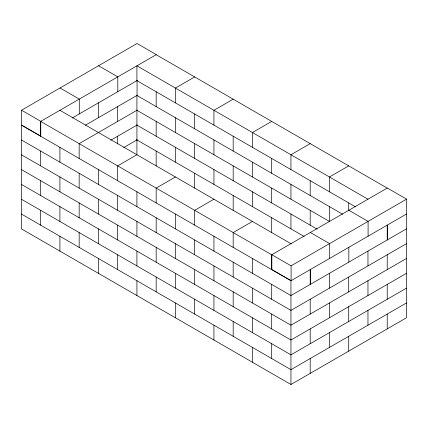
<?xml version="1.0" encoding="UTF-8"?>
<svg xmlns="http://www.w3.org/2000/svg" width="428" height="428" viewBox="0 0 428 428"><rect width="100%" height="100%" fill="white"/><g stroke="black" fill="none" stroke-linecap="round" stroke-linejoin="round"><path stroke-width="0.64" d="M21.534 110.215L40.783 121.327L40.783 136.152L21.534 125.035L21.534 110.215L137.051 43.517L156.306 54.634L40.655 121.408L40.655 136.227M72.107 118.064L137.34 80.405M85.327 125.254L137.206 95.305M137.206 110.124L79.159 143.637L79.159 158.456M194.681 76.944L175.427 88.056L175.427 102.881M110.772 140.207L137.206 124.944M123.703 147.564L137.206 139.769M233.185 99.173L213.936 110.29L213.936 125.11M175.427 176.983L156.172 188.101L156.172 202.92M271.694 121.408L252.44 132.519L252.44 147.344M213.936 199.218L194.681 210.33L194.681 225.155M310.198 143.637L290.949 154.754L290.949 169.574M252.44 221.447L233.185 232.565L233.185 247.384M348.708 165.866L329.453 176.983L329.453 191.808M40.655 121.408L271.694 254.794L387.345 188.026L406.6 199.138L406.6 213.963L290.949 280.731L21.4 125.11L21.4 228.862L290.949 384.483L406.466 317.785L406.466 214.037M291.077 265.836L291.077 280.656L271.828 269.538L271.828 254.719L291.077 265.836L406.6 199.138M406.466 228.857L290.949 295.555L21.4 139.935M406.466 243.682L290.949 310.375L21.4 154.754M406.466 258.501L290.949 325.194L21.4 169.574M406.466 273.321L290.949 340.019L21.4 184.398M406.466 288.146L290.949 354.839L21.4 199.218M406.466 302.965L290.949 369.658L21.4 214.037M156.172 54.709L387.217 188.101M367.962 199.218L136.923 65.826L136.923 80.646M136.634 80.48L355.604 206.906M98.547 65.752L117.802 76.863L117.802 91.688M348.841 210.255L368.091 221.372L368.091 236.192M136.634 95.305L342.673 214.257M136.634 110.124L329.742 221.613M136.634 124.944L317.1 229.135M60.038 87.981L79.292 99.098L79.292 113.918M310.332 232.49L329.587 243.602L329.587 258.426M136.634 139.769L304.169 236.491M59.909 110.29L291.233 243.848M387.345 225.075L387.345 239.899M387.217 225.155L387.217 239.974M387.217 254.794L387.217 269.619M387.217 284.438L387.217 299.258M387.217 314.082L387.217 328.902M367.962 251.092L367.962 265.911M367.962 280.731L367.962 295.555M367.962 310.375L367.962 325.2M348.841 247.309L348.841 262.129M348.708 202.92L348.708 210.656M348.708 277.028L348.708 291.848M348.708 306.673L348.708 321.492M348.708 336.312L348.708 351.137M329.453 206.628L329.453 221.447M329.453 273.321L329.453 288.146M329.453 302.965L329.453 317.785M329.453 332.61L329.453 347.429M310.332 269.538L310.332 284.363M310.198 180.691L310.198 195.51M310.198 210.335L310.198 225.155M310.198 269.619L310.198 284.438M310.198 299.258L310.198 314.082M310.198 328.902L310.198 343.721M310.198 358.546L310.198 373.366M290.949 184.393L290.949 199.218M290.949 214.037L290.949 228.857M290.949 280.731L290.949 384.483M271.694 158.456L271.694 173.281M271.694 188.101L271.694 202.92M271.694 217.745L271.694 232.565M271.694 254.794L271.694 269.619M271.694 284.438L271.694 299.258M271.694 314.082L271.694 328.902M271.694 343.721L271.694 358.546M252.44 162.164L252.44 176.983M252.44 191.808L252.44 206.628M252.44 258.501L252.44 273.321M252.44 288.146L252.44 302.965M252.44 317.785L252.44 332.61M252.44 347.429L252.44 362.249M233.185 136.227L233.185 151.047M233.185 165.871L233.185 180.691M233.185 195.51L233.185 210.335M233.185 262.209L233.185 277.028M233.185 291.848L233.185 306.673M233.185 321.492L233.185 336.312M213.936 139.935L213.936 154.754M213.936 169.574L213.936 184.398M213.936 236.267L213.936 251.092M213.936 265.911L213.936 280.731M213.936 295.555L213.936 310.375M213.936 325.2L213.936 340.019M194.681 113.992L194.681 128.817M194.681 143.637L194.681 158.456M194.681 173.281L194.681 188.101M194.681 239.974L194.681 254.794M194.681 269.619L194.681 284.438M194.681 299.258L194.681 314.082M175.427 117.7L175.427 132.519M175.427 147.344L175.427 162.164M175.427 214.037L175.427 228.857M175.427 243.682L175.427 258.501M175.427 273.321L175.427 288.146M175.427 302.965L175.427 317.785M156.172 91.763L156.172 106.583M156.172 121.408L156.172 136.227M156.172 151.047L156.172 165.871M156.172 217.745L156.172 232.565M156.172 247.384L156.172 262.209M156.172 277.028L156.172 291.848M137.051 80.571L137.051 95.391M136.923 95.471L136.923 154.754L117.668 165.866L117.668 180.691M136.923 191.808L136.923 206.628M136.923 221.447L136.923 236.272M136.923 251.092L136.923 265.911M136.923 280.736L136.923 295.555M117.668 106.583L117.668 121.408M117.668 136.227L117.668 143.958M117.668 195.51L117.668 210.335M117.668 225.155L117.668 239.974M117.668 254.799L117.668 269.619M98.547 102.8L98.547 117.625M98.413 169.574L98.413 184.393M98.413 199.218L98.413 214.037M98.413 228.857L98.413 243.682M98.413 258.501L98.413 273.326M79.159 173.281L79.159 188.101M79.159 202.92L79.159 217.745M79.159 232.565L79.159 247.384M59.909 147.344L59.909 162.164M59.909 176.983L59.909 191.808M59.909 206.628L59.909 221.447M59.909 236.272L59.909 251.092M40.655 151.047L40.655 165.871M40.655 180.691L40.655 195.51M40.655 210.335L40.655 225.155"/></g></svg>
